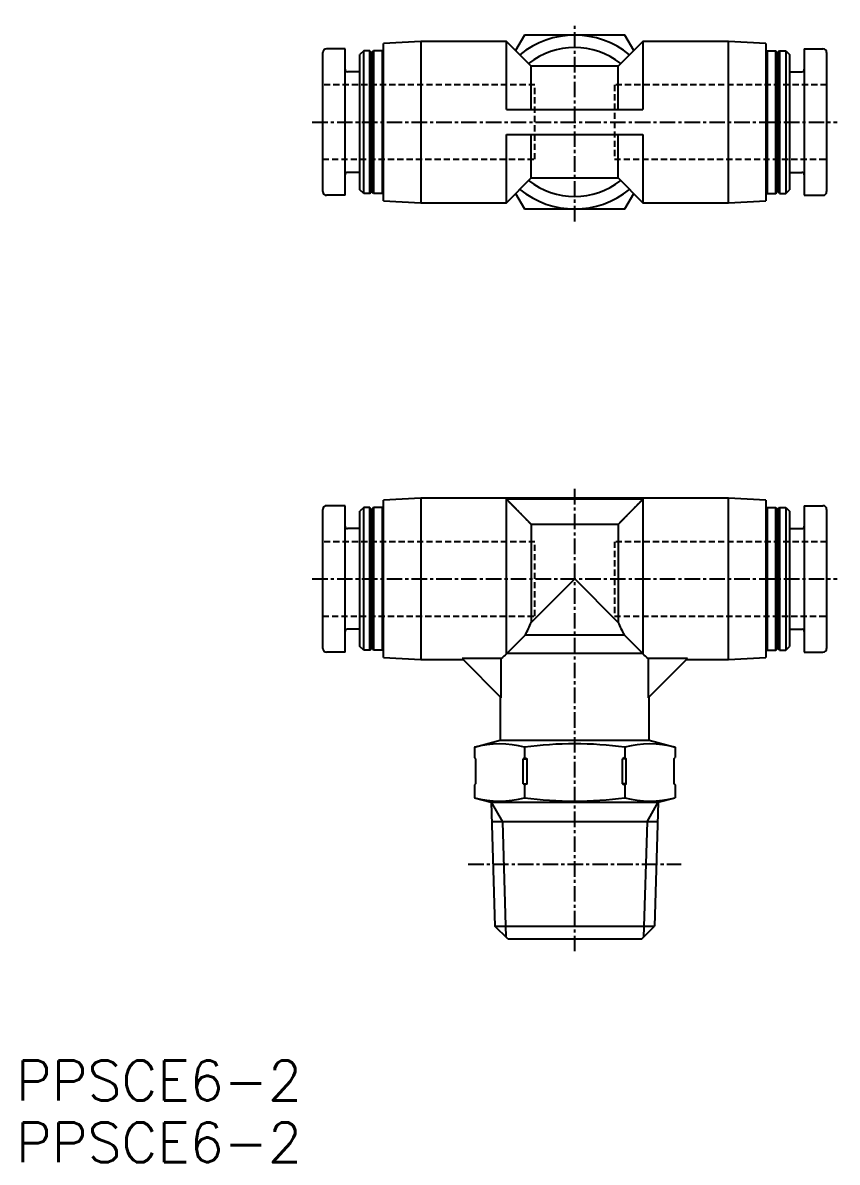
# Model space of a CAD drawing. Extents: x -10 to 100, y -19 to 72.
# Drawn here: x -10.2 to 55.4, y -19.4 to 72.4 of the extents above; entities that cross this region are included whole.
import ezdxf

# ---------------------------------------------------------------- set-up
doc = ezdxf.new("R2010")
doc.units = 0
doc.linetypes.add('CENTER', pattern=[2, 1.25, -0.25, 0.25, -0.25])
doc.linetypes.add('DASHED', pattern=[0.75, 0.5, -0.25])
doc.layers.get('0').update_dxf_attribs({"linetype": 'CONTINUOUS'})
doc.layers.add('CENTER', color=1, linetype='CENTER')
doc.styles.get("Standard").update_dxf_attribs({"font": 'txt.shx'})

msp = doc.modelspace()

# ---------------------------------------------------------------- linework, layer by layer
at = {"color": 7, "linetype": 'CONTINUOUS'}
for p, q in [((21.858, 70.875), (18.858, 70.718)), ((18.858, 58.032), (18.858, 70.718)), ((28.758, 70.875), (21.858, 70.875)), ((21.858, 70.875), (21.858, 57.875)), ((30.758, 68.875), (28.758, 70.875)), ((28.758, 65.375), (28.758, 70.875)), ((30.216, 71.375), (29.499, 70.133)), ((38.299, 71.375), (30.216, 71.375)), ((39.758, 70.875), (37.758, 68.875)), ((39.016, 70.133), (38.299, 71.375)), ((46.658, 70.875), (39.758, 70.875)), ((39.758, 70.875), (39.758, 65.375)), ((46.658, 57.875), (46.658, 70.875)), ((49.658, 70.718), (46.658, 70.875)), ((49.658, 70.718), (49.658, 58.032)), ((13.958, 58.775), (13.958, 69.975)), ((15.758, 70.275), (14.258, 70.275)), ((15.758, 58.475), (15.758, 70.275)), ((17.258, 70.125), (16.958, 69.825)), ((16.958, 58.925), (16.958, 69.825)), ((17.758, 70.125), (17.258, 70.125)), ((17.258, 58.625), (17.258, 70.125)), ((17.758, 70.125), (17.908, 69.925)), ((17.758, 58.625), (17.758, 70.125)), ((18.058, 70.125), (17.908, 69.925)), ((17.908, 58.825), (17.908, 69.925)), ((18.758, 70.125), (18.058, 70.125)), ((18.058, 70.125), (18.058, 58.625)), ((18.858, 70.025), (18.758, 70.125)), ((18.758, 58.625), (18.758, 70.125)), ((49.658, 70.025), (49.758, 70.125)), ((49.758, 70.125), (50.458, 70.125)), ((49.758, 70.125), (49.758, 58.625)), ((50.458, 70.125), (50.608, 69.925)), ((50.458, 58.625), (50.458, 70.125)), ((50.758, 70.125), (50.608, 69.925)), ((50.608, 69.925), (50.608, 58.825)), ((50.758, 70.125), (51.258, 70.125)), ((50.758, 70.125), (50.758, 58.625)), ((51.258, 70.125), (51.558, 69.825)), ((51.258, 70.125), (51.258, 58.625)), ((51.558, 69.825), (51.558, 58.925)), ((52.758, 70.275), (54.258, 70.275)), ((52.758, 70.275), (52.758, 58.475)), ((54.558, 69.975), (54.558, 58.775)), ((37.758, 68.875), (30.758, 68.875)), ((30.758, 65.375), (30.758, 68.875)), ((37.758, 65.375), (37.758, 68.875)), ((16.958, 68.425), (15.958, 68.425)), ((51.558, 68.425), (52.558, 68.425)), ((28.758, 65.375), (39.758, 65.375)), ((28.758, 63.375), (39.758, 63.375)), ((28.758, 57.875), (28.758, 63.375)), ((30.758, 59.875), (30.758, 63.375)), ((37.758, 59.875), (37.758, 63.375)), ((39.758, 63.375), (39.758, 57.875)), ((16.958, 60.325), (15.958, 60.325)), ((28.758, 57.875), (30.758, 59.875)), ((30.758, 59.875), (37.758, 59.875)), ((37.758, 59.875), (39.758, 57.875)), ((51.558, 60.325), (52.558, 60.325)), ((17.258, 58.625), (16.958, 58.925)), ((17.758, 58.625), (17.908, 58.825)), ((18.058, 58.625), (17.908, 58.825)), ((50.458, 58.625), (50.608, 58.825)), ((50.758, 58.625), (50.608, 58.825)), ((51.258, 58.625), (51.558, 58.925)), ((15.758, 58.475), (14.258, 58.475)), ((17.758, 58.625), (17.258, 58.625)), ((18.758, 58.625), (18.058, 58.625)), ((18.858, 58.725), (18.758, 58.625)), ((18.858, 58.032), (21.858, 57.875)), ((21.858, 57.875), (28.758, 57.875)), ((29.499, 58.617), (30.216, 57.375)), ((38.299, 57.375), (39.016, 58.617)), ((39.758, 57.875), (46.658, 57.875)), ((46.658, 57.875), (49.658, 58.032)), ((49.658, 58.725), (49.758, 58.625)), ((49.758, 58.625), (50.458, 58.625)), ((50.758, 58.625), (51.258, 58.625)), ((52.758, 58.475), (54.258, 58.475)), ((30.216, 57.375), (38.299, 57.375)), ((21.858, 34.065), (18.858, 33.908)), ((21.858, 34.065), (21.858, 21.065)), ((46.658, 34.065), (21.858, 34.065)), ((28.758, 21.524), (28.758, 33.988)), ((39.758, 33.988), (28.758, 33.988)), ((39.758, 33.988), (39.758, 21.524)), ((49.658, 33.908), (46.658, 34.065)), ((46.658, 21.065), (46.658, 34.065)), ((13.958, 21.965), (13.958, 33.165)), ((15.758, 33.465), (14.258, 33.465)), ((15.758, 21.665), (15.758, 33.465)), ((17.258, 33.315), (16.958, 33.015)), ((17.758, 33.315), (17.258, 33.315)), ((17.258, 21.815), (17.258, 33.315)), ((17.758, 33.315), (17.908, 33.115)), ((17.758, 21.815), (17.758, 33.315)), ((18.058, 33.315), (17.908, 33.115)), ((17.908, 22.015), (17.908, 33.115)), ((18.758, 33.315), (18.058, 33.315)), ((18.058, 33.315), (18.058, 21.815)), ((18.858, 33.215), (18.758, 33.315)), ((18.758, 21.815), (18.758, 33.315)), ((18.858, 21.222), (18.858, 33.908)), ((49.658, 33.908), (49.658, 21.222)), ((49.658, 33.215), (49.758, 33.315)), ((49.758, 33.315), (50.458, 33.315)), ((49.758, 33.315), (49.758, 21.815)), ((50.458, 33.315), (50.608, 33.115)), ((50.458, 21.815), (50.458, 33.315)), ((50.758, 33.315), (50.608, 33.115)), ((50.608, 33.115), (50.608, 22.015)), ((50.758, 33.315), (51.258, 33.315)), ((50.758, 33.315), (50.758, 21.815)), ((51.258, 33.315), (51.558, 33.015)), ((51.258, 33.315), (51.258, 21.815)), ((52.758, 33.465), (54.258, 33.465)), ((52.758, 33.465), (52.758, 21.665)), ((54.558, 33.165), (54.558, 21.965)), ((16.958, 22.115), (16.958, 33.015)), ((51.558, 33.015), (51.558, 22.115)), ((16.958, 31.615), (15.958, 31.615)), ((37.758, 31.953), (30.758, 31.953)), ((30.758, 31.953), (30.758, 24.065)), ((37.758, 31.953), (37.758, 24.065)), ((51.558, 31.615), (52.558, 31.615)), ((34.258, 27.565), (30.758, 24.065)), ((37.758, 24.065), (34.258, 27.565)), ((16.958, 23.515), (15.958, 23.515)), ((30.286, 23.065), (38.23, 23.065)), ((51.558, 23.515), (52.558, 23.515)), ((17.258, 21.815), (16.958, 22.115)), ((51.258, 21.815), (51.558, 22.115)), ((15.758, 21.665), (14.258, 21.665)), ((17.758, 21.815), (17.258, 21.815)), ((17.758, 21.815), (17.908, 22.015)), ((18.058, 21.815), (17.908, 22.015)), ((18.758, 21.815), (18.058, 21.815)), ((18.858, 21.915), (18.758, 21.815)), ((18.858, 21.222), (21.858, 21.065)), ((25.18, 21.142), (28.342, 17.981)), ((28.342, 21.142), (25.18, 21.142)), ((28.342, 17.981), (28.342, 21.142)), ((28.779, 21.565), (28.758, 21.524)), ((39.737, 21.565), (28.779, 21.565)), ((39.758, 21.524), (39.737, 21.565)), ((43.335, 21.142), (40.174, 17.981)), ((40.174, 21.142), (40.174, 17.981)), ((43.335, 21.142), (40.174, 21.142)), ((46.658, 21.065), (49.658, 21.222)), ((49.658, 21.915), (49.758, 21.815)), ((49.758, 21.815), (50.458, 21.815)), ((50.458, 21.815), (50.608, 22.015)), ((50.758, 21.815), (50.608, 22.015)), ((50.758, 21.815), (51.258, 21.815)), ((52.758, 21.665), (54.258, 21.665)), ((21.858, 21.065), (25.258, 21.065)), ((43.258, 21.065), (46.658, 21.065)), ((28.258, 18.065), (28.258, 14.565)), ((40.258, 14.565), (40.258, 18.065)), ((26.175, 14.007), (28.258, 14.565)), ((26.175, 14.007), (26.175, 13.165)), ((28.258, 14.565), (40.258, 14.565)), ((30.216, 14.007), (30.216, 13.165)), ((38.299, 14.007), (38.299, 13.165)), ((40.258, 14.565), (42.341, 14.007)), ((42.341, 14.007), (42.341, 13.165)), ((26.275, 13.065), (26.175, 13.165)), ((26.275, 13.065), (26.275, 11.065)), ((30.216, 13.165), (30.114, 13.065)), ((30.114, 13.065), (30.42, 13.065)), ((30.114, 11.065), (30.114, 13.065)), ((30.216, 13.165), (30.42, 13.065)), ((30.42, 11.065), (30.42, 13.065)), ((38.299, 13.165), (38.095, 13.065)), ((38.095, 11.065), (38.095, 13.065)), ((38.401, 13.065), (38.095, 13.065)), ((38.299, 13.165), (38.401, 13.065)), ((38.401, 11.065), (38.401, 13.065)), ((42.241, 13.065), (42.341, 13.165)), ((42.241, 13.065), (42.241, 11.065)), ((26.275, 11.065), (26.175, 10.965)), ((30.114, 11.065), (30.42, 11.065)), ((30.114, 11.065), (30.216, 10.965)), ((30.42, 11.065), (30.216, 10.965)), ((38.095, 11.065), (38.299, 10.965)), ((38.401, 11.065), (38.095, 11.065)), ((38.401, 11.065), (38.299, 10.965)), ((42.241, 11.065), (42.341, 10.965)), ((26.175, 10.965), (26.175, 9.926)), ((30.216, 10.965), (30.216, 9.926)), ((38.299, 10.965), (38.299, 9.926)), ((42.341, 10.965), (42.341, 9.926)), ((26.175, 9.926), (27.523, 9.565)), ((27.523, 9.565), (27.835, -0.412)), ((27.523, 9.565), (40.992, 9.565)), ((40.992, 9.565), (40.68, -0.412)), ((40.992, 9.565), (42.341, 9.926)), ((40.943, 7.998), (27.572, 7.998)), ((28.858, -1.435), (27.835, -0.412)), ((27.835, -0.412), (40.68, -0.412)), ((39.658, -1.435), (40.68, -0.412)), ((28.858, -1.435), (39.658, -1.435))]:
    msp.add_line(p, q, dxfattribs=at)
at = {"color": 3, "linetype": 'DASHED'}
for p, q in [((31.058, 67.375), (13.958, 67.375)), ((31.058, 61.375), (31.058, 67.375)), ((54.558, 67.375), (37.458, 67.375)), ((37.458, 67.375), (37.458, 61.375)), ((13.958, 61.375), (31.058, 61.375)), ((37.458, 61.375), (54.558, 61.375)), ((31.058, 30.565), (13.958, 30.565)), ((31.058, 24.565), (31.058, 30.565)), ((37.458, 30.565), (37.458, 24.565)), ((54.558, 30.565), (37.458, 30.565)), ((13.958, 24.565), (31.058, 24.565)), ((37.458, 24.565), (54.558, 24.565))]:
    msp.add_line(p, q, dxfattribs=at)
at = {"color": 3, "linetype": 'CONTINUOUS'}
for p, q in [((27.523, 9.565), (28.428, 7.998)), ((40.087, 7.998), (40.992, 9.565)), ((28.428, 7.998), (28.719, -1.296)), ((40.087, 7.998), (39.797, -1.296))]:
    msp.add_line(p, q, dxfattribs=at)
at = {"color": 7}
for points in [[(28.758, 33.988, 0), (28.77, 33.975, 0), (28.783, 33.962, 0), (28.796, 33.949, 0), (28.808, 33.937, 0), (28.821, 33.924, 0), (28.833, 33.911, 0), (28.846, 33.898, 0), (28.859, 33.886, 0), (28.871, 33.873, 0), (28.884, 33.86, 0), (28.896, 33.847, 0), (28.909, 33.834, 0), (28.922, 33.822, 0), (28.934, 33.809, 0), (28.947, 33.796, 0), (28.96, 33.783, 0), (28.972, 33.771, 0), (28.985, 33.758, 0), (28.997, 33.745, 0), (29.01, 33.732, 0), (29.023, 33.72, 0), (29.035, 33.707, 0), (29.048, 33.694, 0), (29.061, 33.681, 0), (29.073, 33.669, 0), (29.086, 33.656, 0), (29.098, 33.643, 0), (29.111, 33.63, 0), (29.123, 33.617, 0), (29.136, 33.605, 0), (29.149, 33.592, 0), (29.161, 33.579, 0), (29.174, 33.566, 0), (29.186, 33.554, 0), (29.199, 33.541, 0), (29.212, 33.528, 0), (29.224, 33.515, 0), (29.237, 33.502, 0), (29.25, 33.49, 0), (29.262, 33.477, 0), (29.275, 33.464, 0), (29.287, 33.451, 0), (29.3, 33.438, 0), (29.312, 33.426, 0), (29.325, 33.413, 0), (29.338, 33.4, 0), (29.35, 33.387, 0), (29.363, 33.375, 0), (29.375, 33.362, 0), (29.388, 33.349, 0), (29.401, 33.336, 0), (29.413, 33.324, 0), (29.426, 33.311, 0), (29.439, 33.298, 0), (29.451, 33.285, 0), (29.464, 33.272, 0), (29.476, 33.26, 0), (29.489, 33.247, 0), (29.501, 33.234, 0), (29.514, 33.221, 0), (29.527, 33.208, 0), (29.539, 33.196, 0), (29.552, 33.183, 0), (29.564, 33.17, 0), (29.577, 33.157, 0), (29.59, 33.144, 0), (29.602, 33.132, 0), (29.615, 33.119, 0), (29.627, 33.106, 0), (29.64, 33.093, 0), (29.652, 33.081, 0), (29.665, 33.068, 0), (29.678, 33.055, 0), (29.69, 33.042, 0), (29.703, 33.029, 0), (29.715, 33.017, 0), (29.728, 33.004, 0), (29.741, 32.991, 0), (29.753, 32.978, 0), (29.766, 32.965, 0), (29.778, 32.953, 0), (29.791, 32.94, 0), (29.803, 32.927, 0), (29.816, 32.914, 0), (29.829, 32.901, 0), (29.841, 32.889, 0), (29.854, 32.876, 0), (29.866, 32.863, 0), (29.879, 32.85, 0), (29.891, 32.837, 0), (29.904, 32.825, 0), (29.917, 32.812, 0), (29.929, 32.799, 0), (29.942, 32.786, 0), (29.954, 32.773, 0), (29.967, 32.76, 0), (29.979, 32.748, 0), (29.992, 32.735, 0), (30.005, 32.722, 0), (30.017, 32.709, 0), (30.03, 32.696, 0), (30.042, 32.684, 0), (30.055, 32.671, 0), (30.067, 32.658, 0), (30.08, 32.645, 0), (30.093, 32.632, 0), (30.105, 32.62, 0), (30.118, 32.607, 0), (30.13, 32.594, 0), (30.143, 32.581, 0), (30.155, 32.568, 0), (30.168, 32.555, 0), (30.18, 32.543, 0), (30.193, 32.53, 0), (30.206, 32.517, 0), (30.218, 32.504, 0), (30.231, 32.491, 0), (30.243, 32.478, 0), (30.256, 32.466, 0), (30.268, 32.453, 0), (30.281, 32.44, 0), (30.294, 32.427, 0), (30.306, 32.414, 0), (30.319, 32.402, 0), (30.331, 32.389, 0), (30.344, 32.376, 0), (30.356, 32.363, 0), (30.369, 32.35, 0), (30.381, 32.337, 0), (30.394, 32.325, 0), (30.407, 32.312, 0), (30.419, 32.299, 0), (30.432, 32.286, 0), (30.444, 32.273, 0), (30.457, 32.261, 0), (30.469, 32.248, 0), (30.482, 32.235, 0), (30.494, 32.222, 0), (30.507, 32.209, 0), (30.519, 32.196, 0), (30.532, 32.184, 0), (30.544, 32.171, 0), (30.557, 32.158, 0), (30.57, 32.145, 0), (30.582, 32.132, 0), (30.595, 32.119, 0), (30.607, 32.107, 0), (30.62, 32.094, 0), (30.632, 32.081, 0), (30.645, 32.068, 0), (30.657, 32.055, 0), (30.67, 32.042, 0), (30.683, 32.03, 0), (30.695, 32.017, 0), (30.708, 32.004, 0), (30.72, 31.991, 0), (30.733, 31.978, 0), (30.745, 31.965, 0), (30.758, 31.953, 0)], [(37.758, 31.953, 0), (37.77, 31.965, 0), (37.783, 31.978, 0), (37.795, 31.991, 0), (37.808, 32.004, 0), (37.82, 32.017, 0), (37.833, 32.03, 0), (37.846, 32.042, 0), (37.858, 32.055, 0), (37.871, 32.068, 0), (37.883, 32.081, 0), (37.896, 32.094, 0), (37.908, 32.107, 0), (37.921, 32.119, 0), (37.933, 32.132, 0), (37.946, 32.145, 0), (37.958, 32.158, 0), (37.971, 32.171, 0), (37.983, 32.184, 0), (37.996, 32.196, 0), (38.009, 32.209, 0), (38.021, 32.222, 0), (38.034, 32.235, 0), (38.046, 32.248, 0), (38.059, 32.261, 0), (38.071, 32.273, 0), (38.084, 32.286, 0), (38.096, 32.299, 0), (38.109, 32.312, 0), (38.121, 32.325, 0), (38.134, 32.337, 0), (38.147, 32.35, 0), (38.159, 32.363, 0), (38.172, 32.376, 0), (38.184, 32.389, 0), (38.197, 32.402, 0), (38.209, 32.414, 0), (38.222, 32.427, 0), (38.234, 32.44, 0), (38.247, 32.453, 0), (38.26, 32.466, 0), (38.272, 32.478, 0), (38.285, 32.491, 0), (38.297, 32.504, 0), (38.31, 32.517, 0), (38.322, 32.53, 0), (38.335, 32.543, 0), (38.348, 32.555, 0), (38.36, 32.568, 0), (38.373, 32.581, 0), (38.385, 32.594, 0), (38.398, 32.607, 0), (38.41, 32.62, 0), (38.423, 32.632, 0), (38.435, 32.645, 0), (38.448, 32.658, 0), (38.461, 32.671, 0), (38.473, 32.684, 0), (38.486, 32.696, 0), (38.498, 32.709, 0), (38.511, 32.722, 0), (38.523, 32.735, 0), (38.536, 32.748, 0), (38.549, 32.76, 0), (38.561, 32.773, 0), (38.574, 32.786, 0), (38.586, 32.799, 0), (38.599, 32.812, 0), (38.611, 32.825, 0), (38.624, 32.837, 0), (38.637, 32.85, 0), (38.649, 32.863, 0), (38.662, 32.876, 0), (38.674, 32.889, 0), (38.687, 32.901, 0), (38.7, 32.914, 0), (38.712, 32.927, 0), (38.725, 32.94, 0), (38.737, 32.953, 0), (38.75, 32.965, 0), (38.762, 32.978, 0), (38.775, 32.991, 0), (38.788, 33.004, 0), (38.8, 33.017, 0), (38.813, 33.029, 0), (38.825, 33.042, 0), (38.838, 33.055, 0), (38.85, 33.068, 0), (38.863, 33.081, 0), (38.876, 33.093, 0), (38.888, 33.106, 0), (38.901, 33.119, 0), (38.913, 33.132, 0), (38.926, 33.144, 0), (38.938, 33.157, 0), (38.951, 33.17, 0), (38.964, 33.183, 0), (38.976, 33.196, 0), (38.989, 33.208, 0), (39.002, 33.221, 0), (39.014, 33.234, 0), (39.027, 33.247, 0), (39.039, 33.26, 0), (39.052, 33.272, 0), (39.064, 33.285, 0), (39.077, 33.298, 0), (39.09, 33.311, 0), (39.102, 33.324, 0), (39.115, 33.336, 0), (39.127, 33.349, 0), (39.14, 33.362, 0), (39.153, 33.375, 0), (39.165, 33.387, 0), (39.178, 33.4, 0), (39.19, 33.413, 0), (39.203, 33.426, 0), (39.216, 33.438, 0), (39.228, 33.451, 0), (39.241, 33.464, 0), (39.253, 33.477, 0), (39.266, 33.49, 0), (39.279, 33.502, 0), (39.291, 33.515, 0), (39.304, 33.528, 0), (39.316, 33.541, 0), (39.329, 33.554, 0), (39.342, 33.566, 0), (39.354, 33.579, 0), (39.367, 33.592, 0), (39.379, 33.605, 0), (39.392, 33.617, 0), (39.405, 33.63, 0), (39.417, 33.643, 0), (39.43, 33.656, 0), (39.442, 33.669, 0), (39.455, 33.681, 0), (39.468, 33.694, 0), (39.48, 33.707, 0), (39.493, 33.72, 0), (39.505, 33.732, 0), (39.518, 33.745, 0), (39.531, 33.758, 0), (39.543, 33.771, 0), (39.556, 33.783, 0), (39.569, 33.796, 0), (39.581, 33.809, 0), (39.594, 33.822, 0), (39.606, 33.834, 0), (39.619, 33.847, 0), (39.632, 33.86, 0), (39.644, 33.873, 0), (39.657, 33.886, 0), (39.669, 33.898, 0), (39.682, 33.911, 0), (39.695, 33.924, 0), (39.707, 33.937, 0), (39.72, 33.949, 0), (39.733, 33.962, 0), (39.745, 33.975, 0), (39.758, 33.988, 0)]]:
    msp.add_polyline3d(points, dxfattribs=at)
at = {"color": 7, "linetype": 'CONTINUOUS'}
for centre, radius, start, end in [((34.258, 64.375), 7, 50.79764, 129.20236), ((14.258, 69.975), 0.3, 90, 180), ((34.258, 64.375), 6, 51.7681, 128.2319), ((54.258, 69.975), 0.3, 0, 90), ((15.958, 68.625), 0.2, 180, 270), ((52.558, 68.625), 0.2, 270, 0), ((15.958, 60.125), 0.2, 90, 180), ((52.558, 60.125), 0.2, 0, 90), ((14.258, 58.775), 0.3, 180, 270), ((34.258, 64.375), 7, 230.79764, 309.20236), ((34.258, 64.375), 6, 231.7681, 308.2319), ((54.258, 58.775), 0.3, 270, 0), ((14.258, 33.165), 0.3, 90, 180), ((54.258, 33.165), 0.3, 0, 90), ((15.958, 31.815), 0.2, 180, 270), ((52.558, 31.815), 0.2, 270, 0), ((11.836, 32.387), 20.671, 333.19354, 336.2591), ((56.687, 32.391), 20.68, 203.74154, 206.80582), ((15.958, 23.315), 0.2, 90, 180), ((1148.413, -1101.783), 1586.031, 134.828321, 134.905134), ((-1079.906, -1101.792), 1586.042, 45.094867, 45.171678), ((52.558, 23.315), 0.2, 0, 90), ((14.258, 21.965), 0.3, 180, 270), ((93.68, -49.777), 96.429, 132.31938, 132.65463), ((-25.384, -50.016), 96.754, 47.34593, 47.68006), ((54.258, 21.965), 0.3, 270, 0), ((28.196, 6.465), 7.807, 75, 105), ((34.258, -16.558), 30.831, 82.46773, 97.53227), ((40.32, 6.465), 7.807, 75, 105), ((28.196, 17.468), 7.807, 255, 285), ((34.258, 40.491), 30.831, 262.46773, 277.53227), ((40.32, 17.468), 7.807, 255, 285)]:
    msp.add_arc(centre, radius, start, end, dxfattribs=at)
at = {"layer": 'CENTER', "color": 1, "linetype": 'CENTER'}
for p, q in [((34.258, 56.375), (34.258, 72.375)), ((13.108, 64.375), (55.408, 64.375)), ((34.258, -2.435), (34.258, 35.065)), ((13.108, 27.565), (55.408, 27.565)), ((25.679, 4.575), (42.836, 4.575))]:
    msp.add_line(p, q, dxfattribs=at)

# ---------------------------------------------------------------- texts
at = {"color": 7, "linetype": 'CONTINUOUS'}
for p in [(-10.76, -14.452), (-10.76, -19.436)]:
    msp.add_text('PPSCE6-2', height=3.2, dxfattribs=at).set_placement(p)

doc.saveas('drawing.dxf')
